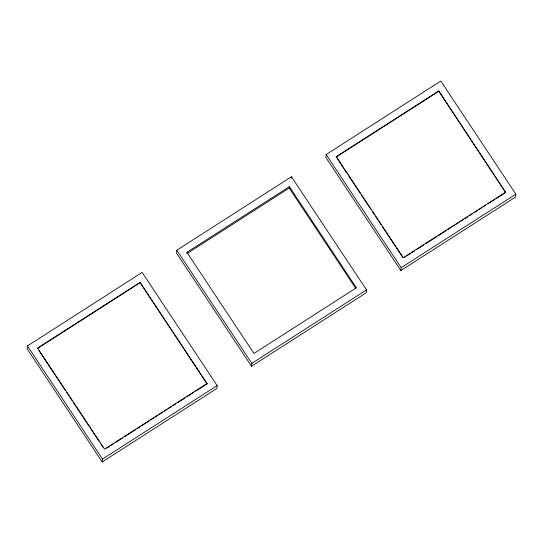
<?xml version="1.0" encoding="UTF-8"?>
<svg xmlns="http://www.w3.org/2000/svg" width="543" height="543" viewBox="0 0 543 543"><rect width="100%" height="100%" fill="white"/><g stroke="black" fill="none" stroke-linecap="round" stroke-linejoin="round"><path stroke-width="0.81" d="M27.462 345.932L27.15 348.823L102.179 461.971L216.847 388.483L217.159 385.591L142.13 272.443L27.462 345.932L102.484 459.079L102.179 461.971M195.623 391.191L207.012 383.894L140.019 282.387L37.562 348.043L104.595 449.142L207.053 383.48L140.019 282.387M176.808 250.221L176.495 253.113L251.524 366.26L366.192 292.779L366.505 289.887L291.476 176.74L176.808 250.221L251.83 363.369L251.524 366.26M207.012 383.894L207.053 383.48M355.787 288.435L289.222 188.048L289.365 186.677L186.907 252.339L253.941 353.432L356.398 287.77L289.365 186.677M291.32 178.185L291.476 176.74M326.153 154.517L325.841 157.409L400.87 270.557L515.538 197.068L515.85 194.177L440.821 81.029L326.153 154.517L401.182 267.665L400.87 270.557M340.427 163.409L336.253 156.628L438.71 90.966L505.703 192.48L438.71 90.966M37.515 348.463L139.972 282.801M336.212 157.042L438.669 91.387M186.765 253.71L289.222 188.048M505.75 192.066L403.293 257.721L336.253 156.628M106.686 448.192L109.53 446.366M110.955 445.45L113.799 443.631M115.937 442.26L122.338 438.16M124.476 436.789L135.859 429.493M137.284 428.583L140.128 426.757M141.553 425.848L149.379 420.832M150.798 419.922L153.649 418.096M155.067 417.18L157.918 415.361M159.337 414.445L162.893 412.164M164.319 411.255L167.163 409.429M168.588 408.519L171.432 406.693M173.57 405.329L175.701 403.958M177.839 402.594L184.953 398.033M187.084 396.661L193.491 392.562M404.671 257.226L406.089 256.316M407.515 255.407L410.359 253.581M411.784 252.671L414.628 250.846M416.766 249.475L423.879 244.92M426.011 243.549L436.687 236.707M438.113 235.798L445.939 230.782M448.07 229.411L450.208 228.046M451.627 227.137L454.477 225.311M455.896 224.402L459.453 222.121M460.878 221.205L463.722 219.386M465.147 218.469L467.991 216.65M469.417 215.734L472.261 213.908M474.399 212.544L477.243 210.718M478.668 209.808L481.512 207.983M482.937 207.073L485.781 205.247M487.913 203.883L495.033 199.322M496.451 198.405L504.99 192.935M102.484 459.079L217.159 385.591M251.83 363.369L366.505 289.887M401.182 267.665L515.85 194.177M341.371 164.821L343.712 168.357M344.649 169.769L346.991 173.305M347.927 174.717L360.586 193.803M361.523 195.222L370.903 209.36M372.308 211.478L374.65 215.014M375.586 216.426L377.935 219.963M378.871 221.381L381.213 224.911M382.15 226.329L402.777 257.436M38.926 350.581L54.863 374.616M55.8 376.034L65.174 390.173M66.579 392.29L68.927 395.827M69.864 397.238L72.205 400.775M73.142 402.193L89.086 426.228M90.023 427.64L99.396 441.778M100.801 443.902L103.143 447.439"/></g></svg>
